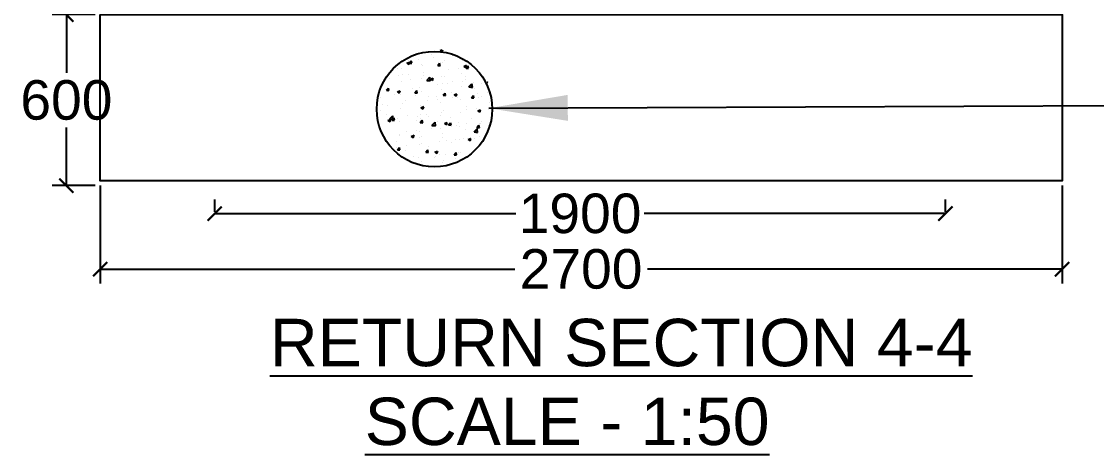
# Model space of a CAD drawing. Header units: inches. Extents: x 409 to 17534, y 400 to 10656.
# Drawn here: x 472.44 to 486.05, y 439.44 to 444.92 of the extents above; entities that cross this region are included whole.
import ezdxf

# ---------------------------------------------------------------- set-up
doc = ezdxf.new("R2010")
doc.units = ezdxf.units.IN
doc.header["$LTSCALE"] = 15
doc.header["$MEASUREMENT"] = 0
for name, color, linetype in [('DIMENSION', 255, 'Continuous'), ('DRAWING', 7, 'Continuous'), ('HATCH', 7, 'Continuous'), ('TEXT', 255, 'Continuous')]:
    doc.layers.add(name, color=color, linetype=linetype)
doc.styles.get("Standard").update_dxf_attribs({"font": 'arial.ttf'})
doc.styles.add('TIMES NEW ROMAN', font='times.ttf')
doc.dimstyles.new('dig', dxfattribs={"dimtxt": 0.1875, "dimasz": 0.18, "dimexe": 0.18, "dimexo": 0.0625, "dimgap": 0.09, "dimtad": 0, "dimtih": 1, "dimtoh": 1, "dimdec": 4, "dimzin": 0, "dimdsep": 46, "dimtxsty": 'Standard', "dimblk": 'ARCHTICK', "dimcen": 0.09, "dimadec": 0, "dimazin": 0, "dimtfac": 1, "dimtdec": 4, "dimtofl": 0, "dimtmove": 0, "dimatfit": 3, "dimldrblk": 'ARCHTICK', "dimfxl": 1, "dimtolj": 1, "dimtzin": 0, "dimarcsym": 0})
doc.dimstyles.new('ISO-25', dxfattribs={"dimtxt": 0.636364, "dimasz": 1, "dimexe": 1.25, "dimexo": 0.625, "dimtad": 0, "dimtih": 1, "dimtoh": 1, "dimlfac": 100, "dimtxsty": 'TIMES NEW ROMAN', "dimcen": 2.5, "dimadec": 0, "dimazin": 0, "dimtfac": 1, "dimtmove": 0, "dimatfit": 3, "dimfxl": 1, "dimarcsym": 0})

# ---------------------------------------------------------------- blocks, each defined once
blk = doc.blocks.new('_ArchTick')
at = {"color": 0, "linetype": 'ByBlock', "const_width": 0.15}
blk.add_lwpolyline([(-0.5, -0.5), (0.5, 0.5)], dxfattribs=at)
blk = doc.blocks.new('*D58')
at = {"layer": 'Defpoints', "color": 0, "ltscale": 0.02, "transparency": 16777216}
for p in [(473.436, 442.902), (485.613, 442.902), (485.613, 441.783)]:
    blk.add_point(p, dxfattribs=at)
at = {"layer": 'DIMENSION', "color": 0, "lineweight": -2, "ltscale": 0.02, "transparency": 16777216}
for p, q in [((473.436, 442.84), (473.436, 441.603)), ((485.613, 442.84), (485.613, 441.603)), ((473.436, 441.783), (478.685, 441.783)), ((485.613, 441.783), (480.365, 441.783))]:
    blk.add_line(p, q, dxfattribs=at)
at = {"layer": 'DIMENSION', "color": 0, "lineweight": -2, "ltscale": 0.02, "transparency": 16777216, "xscale": 0.18, "yscale": 0.18, "zscale": 0.18, "rotation": 180}
blk.add_blockref('_ArchTick', (473.436, 441.783), dxfattribs=at)
at = {"layer": 'DIMENSION', "color": 0, "lineweight": -2, "ltscale": 0.02, "transparency": 16777216, "xscale": 0.18, "yscale": 0.18, "zscale": 0.18}
blk.add_blockref('_ArchTick', (485.613, 441.783), dxfattribs=at)
at = {"layer": 'DIMENSION', "color": 0, "ltscale": 0.02, "transparency": 16777216, "insert": (479.525, 441.783), "char_height": 0.5, "attachment_point": 5}
blk.add_mtext('\\A1;2700', dxfattribs=at)
blk = doc.blocks.new('*D57')
at = {"layer": 'Defpoints', "color": 0, "ltscale": 0.02, "transparency": 16777216}
for p in [(473.436, 445.005), (473.01, 442.84), (473.436, 442.84)]:
    blk.add_point(p, dxfattribs=at)
at = {"layer": 'DIMENSION', "color": 0, "lineweight": -2, "ltscale": 0.02, "transparency": 16777216}
for p, q in [((473.374, 445.005), (472.83, 445.005)), ((473.01, 445.005), (473.01, 444.268)), ((473.01, 442.84), (473.01, 443.577)), ((473.374, 442.84), (472.83, 442.84))]:
    blk.add_line(p, q, dxfattribs=at)
at = {"layer": 'DIMENSION', "color": 0, "lineweight": -2, "ltscale": 0.02, "transparency": 16777216, "xscale": 0.18, "yscale": 0.18, "zscale": 0.18}
for p, rotation in [((473.01, 445.005), 90), ((473.01, 442.84), 270)]:
    blk.add_blockref('_ArchTick', p, dxfattribs=dict(at, rotation=rotation))
at = {"layer": 'DIMENSION', "color": 0, "ltscale": 0.02, "transparency": 16777216, "insert": (473.01, 443.922), "char_height": 0.5, "attachment_point": 5}
blk.add_mtext('\\A1;600', dxfattribs=at)
blk = doc.blocks.new('*D62')
at = {"layer": 'Defpoints', "color": 0, "ltscale": 0.02, "transparency": 16777216}
for p in [(474.887, 442.446), (484.137, 442.486), (484.137, 442.446)]:
    blk.add_point(p, dxfattribs=at)
at = {"layer": 'DIMENSION', "color": 0, "lineweight": -2, "ltscale": 0.02, "transparency": 16777216}
for p, q in [((474.887, 442.509), (474.887, 442.666)), ((484.137, 442.509), (484.137, 442.666)), ((474.887, 442.486), (478.7, 442.486)), ((484.137, 442.486), (480.324, 442.486))]:
    blk.add_line(p, q, dxfattribs=at)
at = {"layer": 'DIMENSION', "color": 0, "lineweight": -2, "ltscale": 0.02, "transparency": 16777216, "xscale": 0.18, "yscale": 0.18, "zscale": 0.18, "rotation": 180}
blk.add_blockref('_ArchTick', (474.887, 442.486), dxfattribs=at)
at = {"layer": 'DIMENSION', "color": 0, "lineweight": -2, "ltscale": 0.02, "transparency": 16777216, "xscale": 0.18, "yscale": 0.18, "zscale": 0.18}
blk.add_blockref('_ArchTick', (484.137, 442.486), dxfattribs=at)
at = {"layer": 'DIMENSION', "color": 0, "ltscale": 0.02, "transparency": 16777216, "insert": (479.512, 442.486), "char_height": 0.5, "attachment_point": 5}
blk.add_mtext('\\A1;1900', dxfattribs=at)

msp = doc.modelspace()

# ---------------------------------------------------------------- linework, layer by layer
at = {"layer": 'DRAWING'}
msp.add_lwpolyline([(473.43641, 445.00512), (485.61296, 445.00512), (485.61296, 442.90224), (473.43641, 442.90224)], close=True, dxfattribs=at)
at = {"layer": 'HATCH', "linetype": 'Continuous', "ltscale": 0.02}
for p, q in [((477.34396, 444.42659), (477.34396, 444.42659)), ((477.46913, 444.44307), (477.46913, 444.44307)), ((477.519, 444.52528), (477.519, 444.52528)), ((477.62654, 444.49425), (477.62654, 444.49425)), ((477.6585, 444.468), (477.6585, 444.468)), ((477.7411, 444.55182), (477.7608, 444.55938)), ((477.7411, 444.55182), (477.76597, 444.53505)), ((477.76617, 444.53478), (477.77392, 444.55786)), ((477.7904, 444.42836), (477.7904, 444.42836)), ((477.89345, 444.48298), (477.89345, 444.48298)), ((477.20721, 444.32825), (477.20721, 444.32825)), ((477.25322, 444.32134), (477.25322, 444.32134)), ((477.32099, 444.39056), (477.356, 444.404)), ((477.32099, 444.39056), (477.34586, 444.37378)), ((477.34606, 444.37351), (477.3562, 444.40373)), ((477.35138, 444.39181), (477.37549, 444.42053)), ((477.35138, 444.39181), (477.38127, 444.38919)), ((477.38147, 444.38892), (477.37569, 444.42026)), ((477.4988, 444.3783), (477.4988, 444.3783)), ((477.51292, 444.35883), (477.51292, 444.35883)), ((477.71001, 444.36043), (477.73412, 444.38916)), ((477.71001, 444.36043), (477.7399, 444.35781)), ((477.7401, 444.35755), (477.73432, 444.38889)), ((477.76964, 444.39403), (477.76964, 444.39403)), ((477.84274, 444.31237), (477.84274, 444.31237)), ((477.96791, 444.32885), (477.96791, 444.32885)), ((478.02219, 444.42604), (478.02219, 444.42604)), ((478.03955, 444.35051), (478.07456, 444.36395)), ((478.03955, 444.35051), (478.06443, 444.33374)), ((478.06463, 444.33347), (478.07476, 444.36369)), ((478.06864, 444.32905), (478.09275, 444.35778)), ((478.06864, 444.32905), (478.09853, 444.32644)), ((478.09873, 444.32617), (478.09295, 444.35751)), ((478.15727, 444.35378), (478.15727, 444.35378)), ((477.0818, 444.24817), (477.08175, 444.24861)), ((477.10077, 444.19415), (477.10077, 444.19415)), ((477.21242, 444.22939), (477.21242, 444.22939)), ((477.24714, 444.15489), (477.24714, 444.15489)), ((477.26226, 444.25003), (477.26226, 444.25003)), ((477.33759, 444.24587), (477.33759, 444.24587)), ((477.36768, 444.18287), (477.36768, 444.18287)), ((477.50684, 444.19238), (477.50684, 444.19238)), ((477.52696, 444.2708), (477.52696, 444.2708)), ((477.52917, 444.23876), (477.52917, 444.23876)), ((477.57075, 444.17256), (477.60969, 444.21315)), ((477.57075, 444.17256), (477.61522, 444.16567)), ((477.61542, 444.16541), (477.60989, 444.2129)), ((477.61944, 444.18925), (477.65445, 444.20269)), ((477.61944, 444.18925), (477.64431, 444.17247)), ((477.63459, 444.17159), (477.63459, 444.17159)), ((477.64451, 444.17221), (477.65465, 444.20242)), ((477.76356, 444.22759), (477.76356, 444.22759)), ((477.79608, 444.22748), (477.79608, 444.22748)), ((477.9015, 444.16032), (477.9015, 444.16032)), ((478.01611, 444.2596), (478.01611, 444.2596)), ((478.02574, 444.15657), (478.02574, 444.15657)), ((478.06135, 444.18008), (478.06135, 444.18008)), ((478.06299, 444.2162), (478.06299, 444.2162)), ((477.06213, 444.04709), (477.08623, 444.07581)), ((477.06213, 444.04709), (477.09202, 444.04447)), ((477.08089, 444.03218), (477.08089, 444.03218)), ((477.09221, 444.0442), (477.08643, 444.07554)), ((477.18657, 444.02992), (477.18657, 444.02992)), ((477.19933, 444.02798), (477.23434, 444.04142)), ((477.19933, 444.02798), (477.2242, 444.01121)), ((477.20606, 444.04866), (477.20606, 444.04866)), ((477.2244, 444.01094), (477.23454, 444.04115)), ((477.39543, 444.07359), (477.39543, 444.07359)), ((477.42076, 444.01571), (477.44486, 444.04444)), ((477.45084, 444.01283), (477.44506, 444.04417)), ((477.47816, 444.07997), (477.47816, 444.07997)), ((477.50076, 444.02593), (477.50076, 444.02593)), ((477.7112, 444.11516), (477.7112, 444.11516)), ((477.75748, 444.06114), (477.75748, 444.06114)), ((477.76975, 444.13002), (477.76975, 444.13002)), ((477.83637, 444.13164), (477.83637, 444.13164)), ((477.88956, 444.02024), (477.88956, 444.02024)), ((478.01003, 444.09315), (478.01003, 444.09315)), ((478.10437, 444.0898), (478.14331, 444.13039)), ((478.10437, 444.0898), (478.14884, 444.08291)), ((478.14904, 444.08265), (478.14351, 444.13014)), ((478.16841, 444.14904), (478.16841, 444.14904)), ((478.18115, 444.07029), (478.18115, 444.07029)), ((478.26972, 444.13064), (478.26972, 444.13064)), ((478.33801, 444.1492), (478.34106, 444.15038)), ((478.33801, 444.1492), (478.34334, 444.1456)), ((476.98851, 443.95644), (476.98851, 443.95644)), ((477.16278, 443.99588), (477.16278, 443.99588)), ((477.24106, 443.98845), (477.24106, 443.98845)), ((477.30637, 443.92014), (477.30637, 443.92014)), ((477.42076, 444.01571), (477.45065, 444.01309)), ((477.42969, 443.9846), (477.42969, 443.9846)), ((477.57967, 443.91796), (477.57967, 443.91796)), ((477.59797, 443.97019), (477.59797, 443.97019)), ((477.6966, 443.97332), (477.6966, 443.97332)), ((477.70484, 443.93444), (477.70484, 443.93444)), ((477.7514, 443.89469), (477.7514, 443.89469)), ((477.77939, 443.98433), (477.80349, 444.01306)), ((477.77939, 443.98433), (477.80928, 443.98172)), ((477.80947, 443.98145), (477.80369, 444.01279)), ((477.8942, 443.95937), (477.8942, 443.95937)), ((477.9179, 443.98794), (477.95291, 444.00138)), ((477.9179, 443.98794), (477.94277, 443.97116)), ((477.94297, 443.9709), (477.95311, 444.00111)), ((477.96352, 443.96205), (477.96352, 443.96205)), ((478.00395, 443.9267), (478.00395, 443.9267)), ((478.13802, 443.95296), (478.16212, 443.98168)), ((478.13802, 443.95296), (478.16791, 443.95034)), ((478.1681, 443.95007), (478.16232, 443.98142)), ((478.20998, 444.00094), (478.20998, 444.00094)), ((478.23043, 443.95077), (478.23043, 443.95077)), ((478.26364, 443.96419), (478.26364, 443.96419)), ((478.33515, 444.01742), (478.33515, 444.01742)), ((478.37211, 443.89532), (478.37211, 443.89532)), ((476.98243, 443.78999), (476.98243, 443.78999)), ((477.01478, 443.87008), (477.01478, 443.87008)), ((477.07452, 443.85146), (477.07452, 443.85146)), ((477.23498, 443.822), (477.23498, 443.822)), ((477.26389, 443.87639), (477.26389, 443.87639)), ((477.49468, 443.85949), (477.49468, 443.85949)), ((477.49779, 443.82667), (477.53279, 443.84011)), ((477.49779, 443.82667), (477.52266, 443.8099)), ((477.52286, 443.80963), (477.53299, 443.83984)), ((477.76267, 443.76216), (477.76267, 443.76216)), ((477.78892, 443.79521), (477.78892, 443.79521)), ((477.99787, 443.76026), (477.99787, 443.76026)), ((478.07844, 443.80373), (478.07844, 443.80373)), ((478.08051, 443.84526), (478.08051, 443.84526)), ((478.20361, 443.82021), (478.20361, 443.82021)), ((478.21635, 443.78663), (478.25136, 443.80007)), ((478.21635, 443.78663), (478.24122, 443.76985)), ((478.24142, 443.76959), (478.25156, 443.7998)), ((478.25756, 443.79774), (478.25756, 443.79774)), ((478.39298, 443.84514), (478.39298, 443.84514)), ((477.06541, 443.74038), (477.06541, 443.74038)), ((477.07767, 443.66541), (477.11268, 443.67885)), ((477.07767, 443.66541), (477.10255, 443.64863)), ((477.10274, 443.64837), (477.11288, 443.67858)), ((477.10342, 443.6855), (477.14236, 443.72609)), ((477.10342, 443.6855), (477.14789, 443.67861)), ((477.13151, 443.67099), (477.15561, 443.69972)), ((477.13151, 443.67099), (477.16139, 443.66837)), ((477.13236, 443.67918), (477.13236, 443.67918)), ((477.14809, 443.67835), (477.14256, 443.72584)), ((477.16159, 443.66811), (477.15581, 443.69945)), ((477.17084, 443.67322), (477.17084, 443.67322)), ((477.20574, 443.69511), (477.20574, 443.69511)), ((477.2289, 443.65555), (477.2289, 443.65555)), ((477.33233, 443.7291), (477.33233, 443.7291)), ((477.43775, 443.66194), (477.43775, 443.66194)), ((477.44813, 443.72075), (477.44813, 443.72075)), ((477.4886, 443.69304), (477.4886, 443.69304)), ((477.49014, 443.63961), (477.51424, 443.66834)), ((477.49014, 443.63961), (477.52002, 443.637)), ((477.49733, 443.74516), (477.49733, 443.74516)), ((477.52022, 443.63673), (477.51444, 443.66807)), ((477.5733, 443.73723), (477.5733, 443.73723)), ((477.59924, 443.71783), (477.59924, 443.71783)), ((477.63704, 443.60274), (477.67598, 443.64333)), ((477.68171, 443.59559), (477.67618, 443.64308)), ((477.70466, 443.65066), (477.70466, 443.65066)), ((477.74532, 443.72825), (477.74532, 443.72825)), ((477.79624, 443.62536), (477.83125, 443.6388)), ((477.79624, 443.62536), (477.82111, 443.60859)), ((477.82131, 443.60832), (477.83145, 443.63854)), ((477.84877, 443.60824), (477.87287, 443.63696)), ((477.86615, 443.70655), (477.86615, 443.70655)), ((477.87885, 443.60535), (477.87307, 443.6367)), ((477.97157, 443.63939), (477.97157, 443.63939)), ((478.07208, 443.62301), (478.07208, 443.62301)), ((478.13306, 443.69527), (478.13306, 443.69527)), ((478.23848, 443.62811), (478.23848, 443.62811)), ((478.25148, 443.6313), (478.25148, 443.6313)), ((478.26144, 443.64794), (478.26144, 443.64794)), ((477.22283, 443.48911), (477.22283, 443.48911)), ((477.23285, 443.47495), (477.23285, 443.47495)), ((477.3166, 443.52355), (477.3166, 443.52355)), ((477.37613, 443.4641), (477.41114, 443.47754)), ((477.4012, 443.44706), (477.41134, 443.47727)), ((477.44177, 443.54003), (477.44177, 443.54003)), ((477.48252, 443.52659), (477.48252, 443.52659)), ((477.63113, 443.56496), (477.63113, 443.56496)), ((477.63704, 443.60274), (477.68151, 443.59585)), ((477.73924, 443.5618), (477.73924, 443.5618)), ((477.76828, 443.49688), (477.76828, 443.49688)), ((477.84877, 443.60824), (477.87865, 443.60562)), ((477.94691, 443.60653), (477.94691, 443.60653)), ((477.99179, 443.59381), (477.99179, 443.59381)), ((478.05987, 443.54693), (478.05987, 443.54693)), ((478.17066, 443.51998), (478.2096, 443.56057)), ((478.17066, 443.51998), (478.21513, 443.51309)), ((478.2074, 443.57686), (478.2315, 443.60559)), ((478.2074, 443.57686), (478.23728, 443.57425)), ((478.21533, 443.51283), (478.2098, 443.56032)), ((478.23748, 443.57398), (478.2317, 443.60532)), ((478.35146, 443.59698), (478.35146, 443.59698)), ((477.18509, 443.39677), (477.18509, 443.39677)), ((477.31023, 443.34282), (477.31023, 443.34282)), ((477.37613, 443.4641), (477.401, 443.44732)), ((477.47644, 443.36015), (477.47644, 443.36015)), ((477.47669, 443.44683), (477.47669, 443.44683)), ((477.4996, 443.36775), (477.4996, 443.36775)), ((477.49976, 443.46367), (477.49976, 443.46367)), ((477.73316, 443.39535), (477.73316, 443.39535)), ((477.76667, 443.45239), (477.76667, 443.45239)), ((477.81537, 443.40932), (477.81537, 443.40932)), ((477.88809, 443.3871), (477.88809, 443.3871)), ((477.94054, 443.4258), (477.94054, 443.4258)), ((477.98571, 443.42736), (477.98571, 443.42736)), ((478.03358, 443.44112), (478.03358, 443.44112)), ((478.09469, 443.42405), (478.1297, 443.43749)), ((478.09469, 443.42405), (478.11956, 443.40728)), ((478.11976, 443.40701), (478.1299, 443.43723)), ((478.12991, 443.45073), (478.12991, 443.45073)), ((478.17968, 443.43715), (478.17968, 443.43715)), ((478.2454, 443.46485), (478.2454, 443.46485)), ((477.18506, 443.32634), (477.18506, 443.32634)), ((477.20088, 443.29489), (477.22499, 443.32362)), ((477.20088, 443.29489), (477.23077, 443.29228)), ((477.21675, 443.32266), (477.21675, 443.32266)), ((477.23097, 443.29201), (477.22518, 443.32335)), ((477.3049, 443.28699), (477.3049, 443.28699)), ((477.40239, 443.20817), (477.40239, 443.20817)), ((477.55951, 443.26352), (477.58362, 443.29224)), ((477.55951, 443.26352), (477.5894, 443.2609)), ((477.5896, 443.26063), (477.58381, 443.29198)), ((477.59649, 443.33704), (477.59649, 443.33704)), ((477.67458, 443.26279), (477.70959, 443.27623)), ((477.67458, 443.26279), (477.69945, 443.24601)), ((477.68384, 443.21212), (477.68384, 443.21212)), ((477.69965, 443.24575), (477.70979, 443.27596)), ((477.72708, 443.22891), (477.72708, 443.22891)), ((477.80901, 443.2286), (477.80901, 443.2286)), ((477.91814, 443.23214), (477.94225, 443.26087)), ((477.91814, 443.23214), (477.94803, 443.22953)), ((477.94823, 443.22926), (477.94244, 443.2606)), ((477.97963, 443.26091), (477.97963, 443.26091)), ((477.99837, 443.25353), (477.99837, 443.25353)), ((477.47036, 443.1937), (477.47036, 443.1937)), ((477.50782, 443.14101), (477.50782, 443.14101)), ((477.6693, 443.1969), (477.6693, 443.1969)), ((477.77473, 443.12973), (477.77473, 443.12973)), ((477.78745, 443.16206), (477.78745, 443.16206)), ((477.93622, 443.18562), (477.93622, 443.18562))]:
    msp.add_line(p, q, dxfattribs=at)
at = {"layer": 'HATCH', "ltscale": 0.02}
msp.add_circle((477.66903, 443.80876), 0.73097, dxfattribs=at)

# ---------------------------------------------------------------- texts
at = {"layer": 'DIMENSION', "ltscale": 0.02}
for s, p in [('%%URETURN SECTION 4-4', (475.58583, 440.55445)), ('%%USCALE - 1:50', (476.78633, 439.55673))]:
    msp.add_text(s, height=0.6, dxfattribs=at).set_placement(p)

# ---------------------------------------------------------------- dimensions: what is measured, and where the dimension line sits
dim = msp.add_linear_dim(base=(473.00957, 442.83974), p1=(473.43641, 445.00512), p2=(473.43641, 442.83974), angle=90, text='600', dimstyle='dig', override={"dimtxt": 0.5}, dxfattribs=at)
dim.commit()
dim.dimension.update_dxf_attribs({"geometry": '*D57', "text_midpoint": (473.00957, 443.92243)})
dim = msp.add_linear_dim(base=(485.61296, 441.7826), p1=(473.43641, 442.90224), p2=(485.61296, 442.90224), text='2700', dimstyle='dig', override={"dimtxt": 0.5}, dxfattribs=at)
dim.commit()
dim.dimension.update_dxf_attribs({"geometry": '*D58', "text_midpoint": (479.52468, 441.7826), "dimtype": 160})
dim = msp.add_linear_dim(base=(484.13725, 442.48604), p1=(474.88717, 442.44649), p2=(484.13725, 442.44649), text='1900', dimstyle='dig', override={"dimtxt": 0.5}, dxfattribs=at)
dim.commit()
dim.dimension.update_dxf_attribs({"geometry": '*D62', "text_midpoint": (479.51221, 442.48604)})

# ---------------------------------------------------------------- leaders
at = {"layer": 'TEXT', "ltscale": 0.02}
msp.add_leader([(478.35694, 443.8201), (486.61461, 443.85792)], dimstyle='ISO-25', override={"dimgap": 0.625, "dimtad": 0}, dxfattribs=at)

doc.saveas('drawing.dxf')
